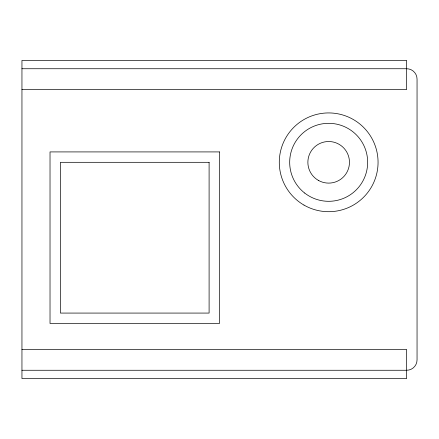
<?xml version="1.0" encoding="UTF-8"?>
<svg xmlns="http://www.w3.org/2000/svg" width="439" height="439" viewBox="0 0 439 439"><rect width="100%" height="100%" fill="white"/><g stroke="black" fill="none" stroke-linecap="round" stroke-linejoin="round"><path stroke-width="0.66" d="M21.95 68.736L406.651 68.736A10.399 10.399 0 0 1 417.05 79.135L417.05 359.865A10.399 10.399 0 0 1 406.651 370.264L21.95 370.264M21.95 89.534L406.651 89.534L406.651 60.423L21.95 60.423L21.95 378.577L406.651 378.577L406.651 349.466L21.95 349.466M219.5 151.916L50.024 151.916L50.024 323.472L219.5 323.472L219.5 151.916M209.101 162.315L60.423 162.315L60.423 313.078L209.101 313.078L209.101 162.315M318.275 180.325A20.792 20.792 0 0 0 349.466 162.315A20.792 20.792 0 0 0 318.275 144.305A20.792 20.792 0 0 0 318.275 180.325M304.666 193.039A38.989 38.989 0 0 0 367.284 167.742A38.989 38.989 0 0 0 314.066 126.163A38.989 38.989 0 0 0 304.666 193.039M303.98 205.084A49.387 49.387 0 0 0 378.061 162.315A49.387 49.387 0 0 0 303.98 119.545A49.387 49.387 0 0 0 303.98 205.084"/></g></svg>
